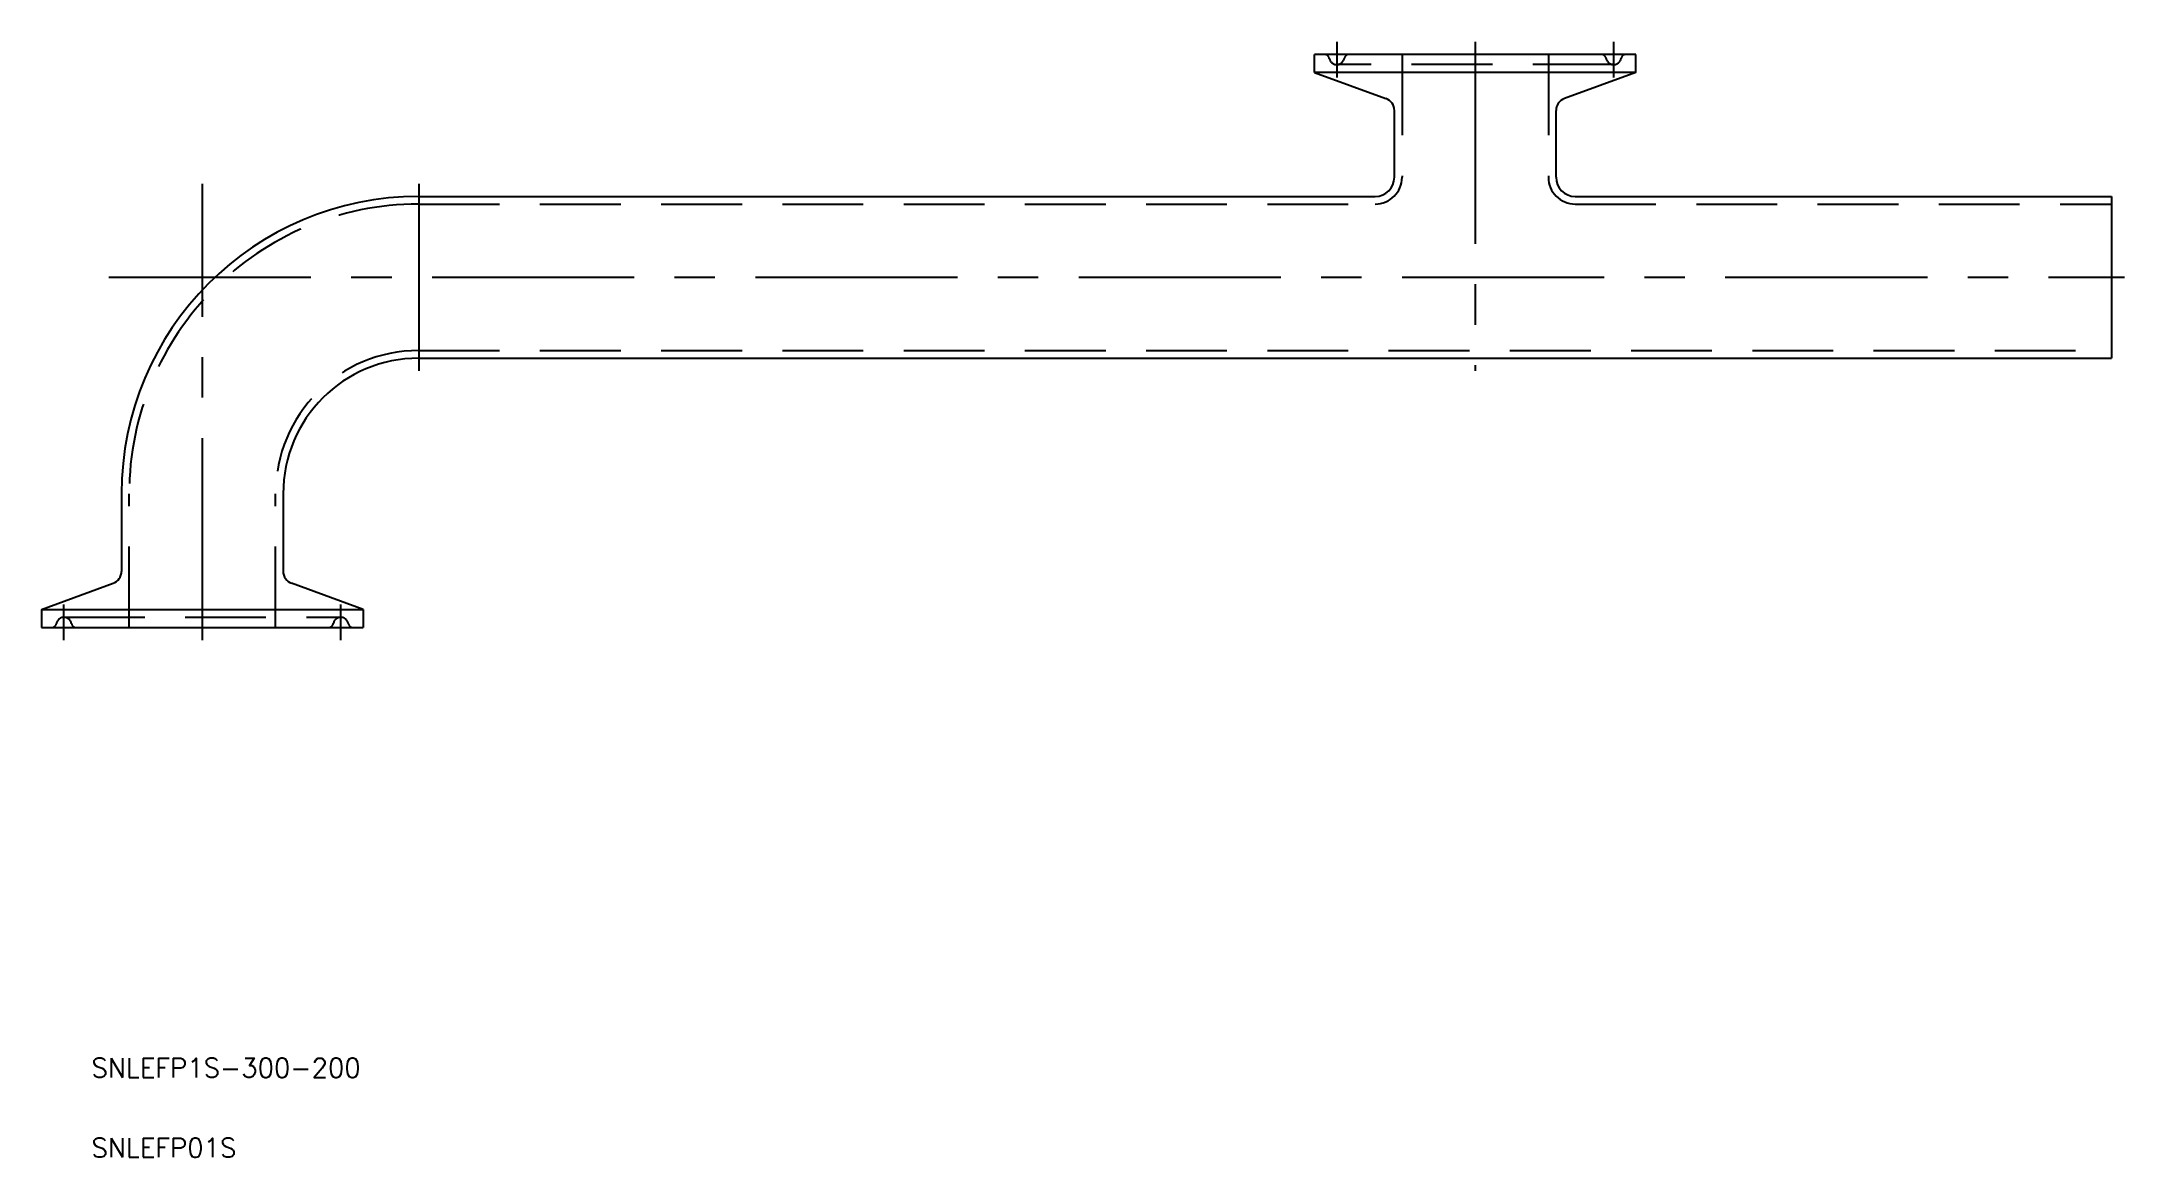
# Model space of a CAD drawing. Extents: x -25 to 302, y -83 to 92.
import ezdxf

# ---------------------------------------------------------------- set-up
doc = ezdxf.new("R2010")
doc.units = 0
doc.linetypes.add('CENTER', pattern=[50.8, 31.75, -6.35, 6.35, -6.35])
doc.linetypes.add('DASHED', pattern=[19.05, 12.7, -6.35])
doc.layers.get('0').update_dxf_attribs({"linetype": 'CONTINUOUS'})
doc.layers.add('CENTER', color=1, linetype='CENTER')
doc.styles.get("Standard").update_dxf_attribs({"font": 'txt.shx', "height": 3, "bigfont": 'bigfont.shx'})

msp = doc.modelspace()

# ---------------------------------------------------------------- linework, layer by layer
at = {"color": 7, "linetype": 'CONTINUOUS'}
for p, q in [((225.25, 90), (174.75, 90)), ((174.75, 87.15), (174.75, 90)), ((225.25, 87.15), (225.25, 90)), ((225.25, 87.15), (174.75, 87.15)), ((174.75, 87.15), (185.98, 83.06)), ((225.25, 87.15), (214.02, 83.06)), ((187.3, 70.7), (187.3, 81.18)), ((212.7, 70.7), (212.7, 81.18)), ((34, 67.7), (184.3, 67.7)), ((215.7, 67.7), (300, 67.7)), ((300, 67.7), (300, 42.3)), ((34, 42.3), (300, 42.3)), ((-12.7, 21), (-12.7, 8.82)), ((12.7, 21), (12.7, 8.82)), ((-25.25, 2.85), (-14.02, 6.94)), ((25.25, 2.85), (14.02, 6.94)), ((-25.25, 2.85), (25.25, 2.85)), ((-25.25, 2.85), (-25.25, 0)), ((-25.25, 0), (25.25, 0)), ((25.25, 2.85), (25.25, 0))]:
    msp.add_line(p, q, dxfattribs=at)
at = {"color": 3, "linetype": 'DASHED'}
for p, q in [((221.75, 88.4), (178.25, 88.4)), ((188.5, 90), (188.5, 70.7)), ((211.5, 90), (211.5, 70.7)), ((34, 66.5), (184.3, 66.5)), ((215.7, 66.5), (300, 66.5)), ((34, 43.5), (300, 43.5)), ((-11.5, 0), (-11.5, 21)), ((11.5, 0), (11.5, 21)), ((-21.75, 1.6), (21.75, 1.6))]:
    msp.add_line(p, q, dxfattribs=at)
for centre, radius, start, end in [((176.29, 89.2), 0.8, 11.537, 90), ((178.25, 89.6), 1.2, 191.537, 348.463), ((180.21, 89.2), 0.8, 90, 168.463), ((219.79, 89.2), 0.8, 11.537, 90), ((221.75, 89.6), 1.2, 191.537, 348.463), ((223.71, 89.2), 0.8, 90, 168.463), ((184.3, 70.7), 4.2, 270, 0), ((215.7, 70.7), 4.2, 180, 270), ((34, 21), 45.5, 90, 180), ((34, 21), 22.5, 90, 180), ((-23.71, 0.8), 0.8, 270, 348.463), ((-21.75, 0.4), 1.2, 11.537, 168.463), ((-19.79, 0.8), 0.8, 191.537, 270), ((19.79, 0.8), 0.8, 270, 348.463), ((21.75, 0.4), 1.2, 11.537, 168.463), ((23.71, 0.8), 0.8, 191.537, 270)]:
    msp.add_arc(centre, radius, start, end, dxfattribs=at)
at = {"color": 7, "linetype": 'CONTINUOUS'}
for centre, radius, start, end in [((185.3, 81.18), 2, 0, 70), ((214.7, 81.18), 2, 110, 180), ((184.3, 70.7), 3, 270, 0), ((215.7, 70.7), 3, 180, 270), ((34, 21), 46.7, 90, 180), ((34, 21), 21.3, 90, 180), ((-14.7, 8.82), 2, 290, 0), ((14.7, 8.82), 2, 180, 250)]:
    msp.add_arc(centre, radius, start, end, dxfattribs=at)
at = {"layer": 'CENTER', "color": 1, "linetype": 'CENTER'}
for p, q in [((178.25, 92), (178.25, 86.4)), ((200, 92), (200, 40.3)), ((221.75, 92), (221.75, 86.4)), ((0, -2), (0, 69.7)), ((34, 69.7), (34, 40.3)), ((-14.7, 55), (302, 55)), ((-21.75, -2), (-21.75, 3.6)), ((21.75, -2), (21.75, 3.6))]:
    msp.add_line(p, q, dxfattribs=at)

# ---------------------------------------------------------------- texts
at = {"color": 7, "linetype": 'CONTINUOUS'}
for s, p in [('SNLEFP1S-300-200', (-17.42, -70.64)), ('SNLEFP01S', (-17.42, -83.2))]:
    msp.add_text(s, height=3, dxfattribs=at).set_placement(p)

doc.saveas('drawing.dxf')
